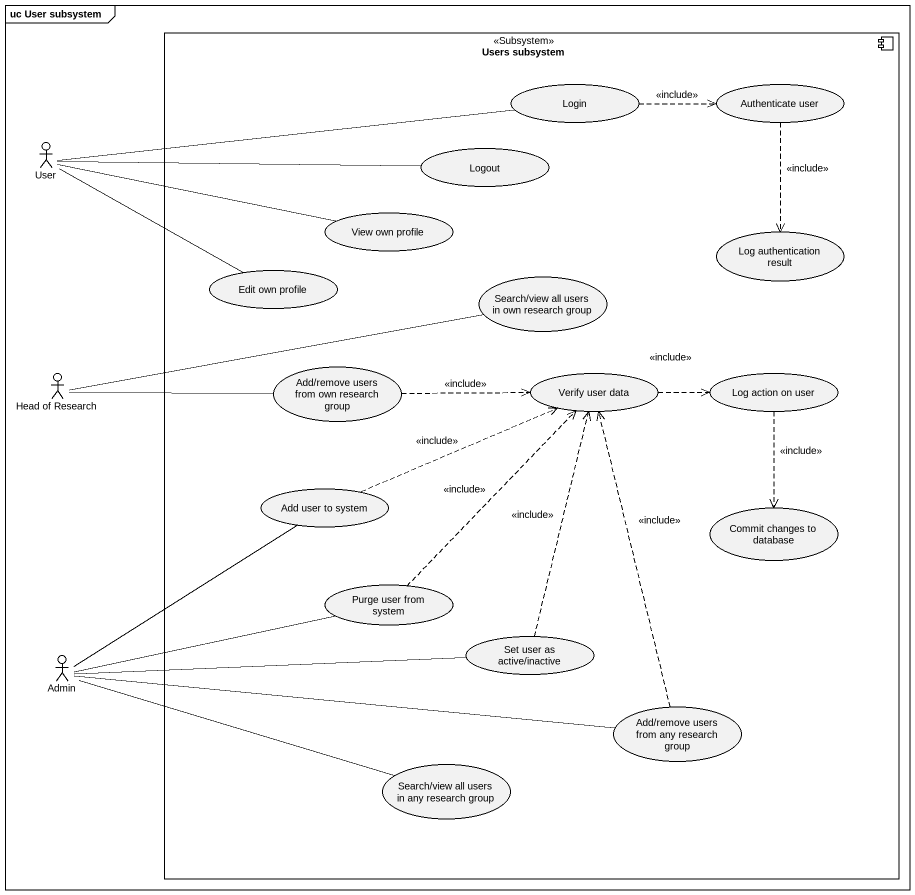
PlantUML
@startuml
mainframe uc User subsystem
component "Users subsystem" as Users_subsystem <<Subsystem>> {
  usecase Login
  usecase "Authenticate user" as Authenticate_user
  usecase Logout
  usecase "View own profile" as View_own_profile
  usecase "Log authentication result" as Log_authentication_result
  usecase "Edit own profile" as Edit_own_profile
  usecase "Search/view all users in own research group" as Search_view_all_users_in
  usecase "Add/remove users from own research group" as Add_remove_users_from_own
  usecase "Verify user data" as Verify_user_data
  usecase "Log action on user" as Log_action_on_user
  usecase "Add user to system" as Add_user_to_system
  usecase "Commit changes to database" as Commit_changes_to_database
  usecase "Purge user from system" as Purge_user_from_system
  usecase "Set user as active/inactive" as Set_user_as_active_inactive
  usecase "Add/remove users from any research group" as Add_remove_users_from_any
  usecase "Search/view all users in any research group" as Search_view_all_users_in_2
}
actor User
actor "Head of Research" as Head_of_Research
actor Admin
Login .right.> Authenticate_user : <<include>>
Authenticate_user ..> Log_authentication_result : <<include>>
User -right- Login
User -right- Logout
User -right- View_own_profile
User -right- Edit_own_profile
Head_of_Research -right- Search_view_all_users_in
Head_of_Research -right- Add_remove_users_from_own
Add_remove_users_from_own .right.> Verify_user_data : <<include>>
Verify_user_data .right.> Log_action_on_user : <<include>>
Log_action_on_user ..> Commit_changes_to_database : <<include>>
Add_user_to_system .right.> Verify_user_data : <<include>>
Purge_user_from_system .up.> Verify_user_data : <<include>>
Admin -up- Add_user_to_system
Admin -right- Purge_user_from_system
Admin -right- Set_user_as_active_inactive
Admin -right- Add_remove_users_from_any
Admin -right- Search_view_all_users_in_2
Set_user_as_active_inactive .up.> Verify_user_data : <<include>>
Add_remove_users_from_any .up.> Verify_user_data : <<include>>
@enduml
